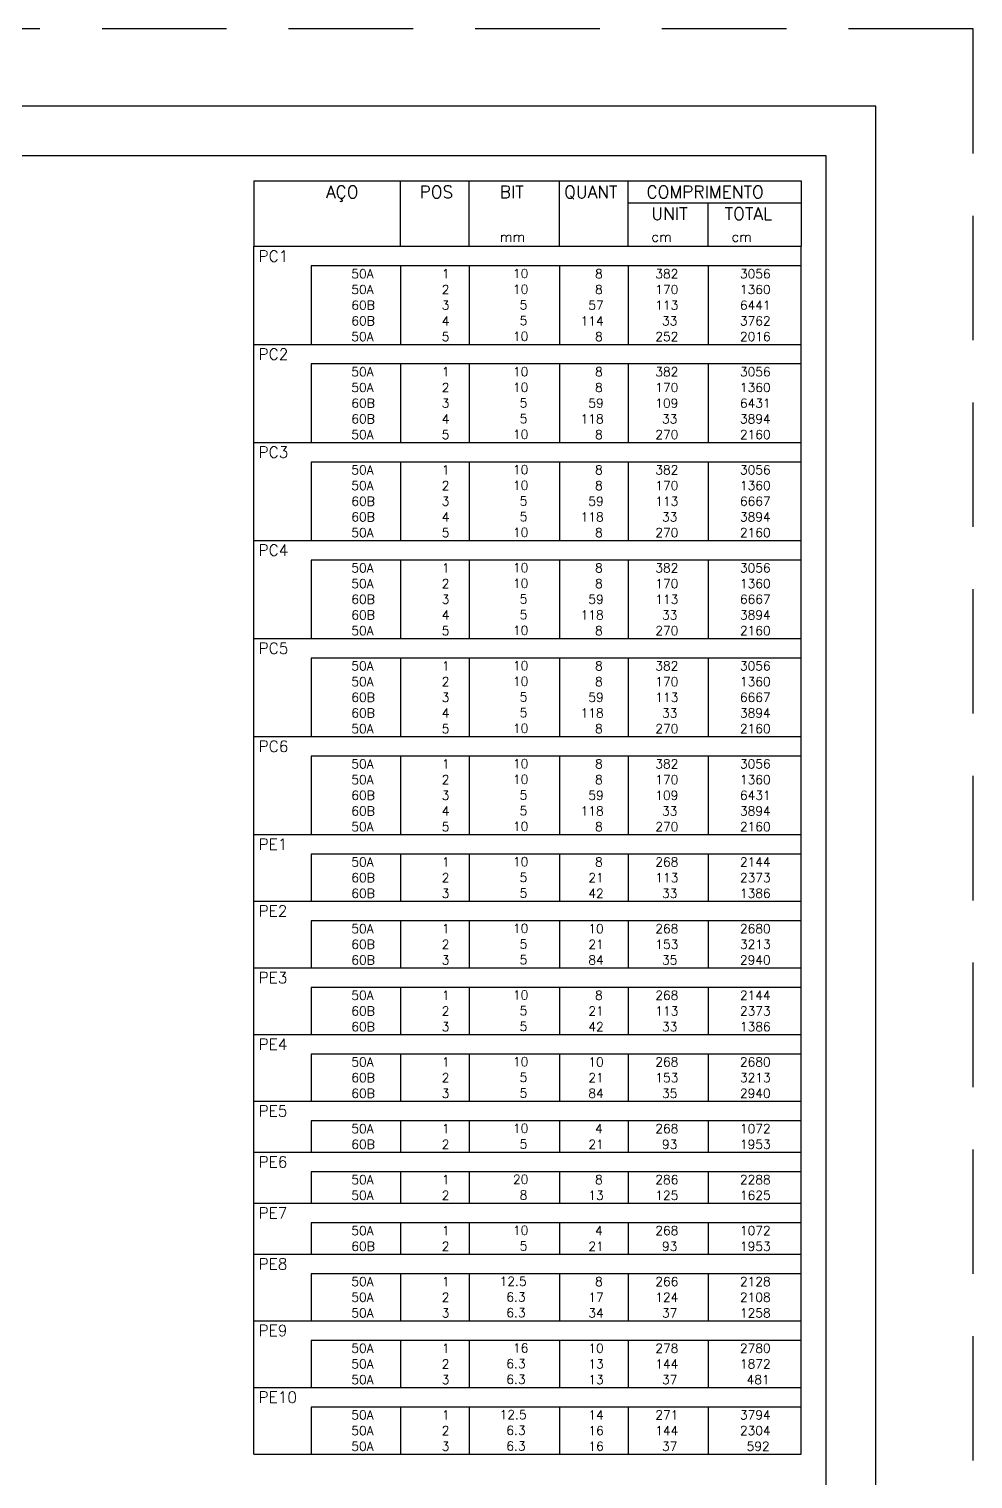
# Model space of a CAD drawing. Extents: x -1.9 to 86, y -1.2 to 61.3.
# Drawn here: x 67.08 to 86.05, y 32.19 to 61.31 of the extents above; entities that cross this region are included whole.
import ezdxf

# ---------------------------------------------------------------- set-up
doc = ezdxf.new("R2010")
doc.units = 0
doc.header["$MEASUREMENT"] = 0
doc.linetypes.add('HIDDEN', pattern=[0.375, 0.25, -0.125])
doc.layers.get('0').update_dxf_attribs({"linetype": 'CONTINUOUS'})
doc.layers.get('Defpoints').update_dxf_attribs({"linetype": 'CONTINUOUS'})
doc.layers.add('ARQ_FOLHA', color=7, linetype='CONTINUOUS')
doc.layers.add('PENA_02', color=2, linetype='CONTINUOUS')
doc.styles.get("Standard").update_dxf_attribs({"font": 'ROMANS.SHX'})

# ---------------------------------------------------------------- blocks, each defined once
blk = doc.blocks.new('FOLHA A1 - 841 X 594')
at = {"layer": 'ARQ_FOLHA', "color": 1}
for points in [[(-841, 0), (0, 0), (0, 594), (-841, 594)], [(-816, 10), (-10, 10), (-10, 584), (-816, 584)]]:
    blk.add_lwpolyline(points, close=True, dxfattribs=at)
at = {"layer": 'Defpoints', "color": 8, "linetype": 'HIDDEN', "ltscale": 100}
blk.add_lwpolyline([(-860.5, 609.5), (-860.5, -15.5), (19.5, -15.5), (19.5, 609.5)], close=True, dxfattribs=at)
blk = doc.blocks.new('*U23')
blk.add_blockref('FOLHA A1 - 841 X 594', (0, 0))

msp = doc.modelspace()

# ---------------------------------------------------------------- linework, layer by layer
at = {"layer": 'PENA_02', "linetype": 'Continuous'}
for p, q in [((71.6, 58.253), (71.6, 56.941)), ((71.6, 58.253), (82.6, 58.253)), ((74.55, 56.941), (74.55, 58.253)), ((75.93, 56.941), (75.93, 58.253)), ((77.74, 56.941), (77.74, 58.253)), ((79.12, 56.941), (79.12, 58.253)), ((82.6, 58.253), (82.6, 56.941)), ((79.12, 57.816), (82.6, 57.816)), ((80.73, 56.941), (80.73, 57.816)), ((71.6, 56.941), (82.6, 56.941)), ((71.6, 56.547), (71.6, 56.941)), ((71.6, 56.941), (82.6, 56.941)), ((82.6, 56.547), (82.6, 56.941)), ((71.6, 56.232), (71.6, 56.547)), ((82.6, 56.547), (72.75, 56.547)), ((72.75, 56.547), (72.75, 56.232)), ((74.55, 56.547), (74.55, 56.232)), ((75.93, 56.547), (75.93, 56.232)), ((77.74, 56.547), (77.74, 56.232)), ((79.12, 56.547), (79.12, 56.232)), ((80.73, 56.547), (80.73, 56.232)), ((82.6, 56.232), (82.6, 56.547)), ((71.6, 55.917), (71.6, 56.232)), ((72.75, 56.232), (72.75, 55.917)), ((74.55, 56.232), (74.55, 55.917)), ((75.93, 56.232), (75.93, 55.917)), ((77.74, 56.232), (77.74, 55.917)), ((79.12, 56.232), (79.12, 55.917)), ((80.73, 56.232), (80.73, 55.917)), ((82.6, 55.917), (82.6, 56.232)), ((71.6, 55.602), (71.6, 55.917)), ((72.75, 55.917), (72.75, 55.602)), ((74.55, 55.917), (74.55, 55.602)), ((75.93, 55.917), (75.93, 55.602)), ((77.74, 55.917), (77.74, 55.602)), ((79.12, 55.917), (79.12, 55.602)), ((80.73, 55.917), (80.73, 55.602)), ((82.6, 55.602), (82.6, 55.917)), ((71.6, 55.287), (71.6, 55.602)), ((72.75, 55.602), (72.75, 55.287)), ((74.55, 55.602), (74.55, 55.287)), ((75.93, 55.602), (75.93, 55.287)), ((77.74, 55.602), (77.74, 55.287)), ((79.12, 55.602), (79.12, 55.287)), ((80.73, 55.602), (80.73, 55.287)), ((82.6, 55.287), (82.6, 55.602)), ((71.6, 54.972), (71.6, 55.287)), ((72.75, 55.287), (72.75, 54.972)), ((74.55, 55.287), (74.55, 54.972)), ((75.93, 55.287), (75.93, 54.972)), ((77.74, 55.287), (77.74, 54.972)), ((79.12, 55.287), (79.12, 54.972)), ((80.73, 55.287), (80.73, 54.972)), ((82.6, 54.972), (82.6, 55.287)), ((71.6, 54.578), (71.6, 54.972)), ((71.6, 54.972), (82.6, 54.972)), ((82.6, 54.578), (82.6, 54.972)), ((71.6, 54.263), (71.6, 54.578)), ((82.6, 54.578), (72.75, 54.578)), ((72.75, 54.578), (72.75, 54.263)), ((74.55, 54.578), (74.55, 54.263)), ((75.93, 54.578), (75.93, 54.263)), ((77.74, 54.578), (77.74, 54.263)), ((79.12, 54.578), (79.12, 54.263)), ((80.73, 54.578), (80.73, 54.263)), ((82.6, 54.263), (82.6, 54.578)), ((71.6, 53.948), (71.6, 54.263)), ((72.75, 54.263), (72.75, 53.948)), ((74.55, 54.263), (74.55, 53.948)), ((75.93, 54.263), (75.93, 53.948)), ((77.74, 54.263), (77.74, 53.948)), ((79.12, 54.263), (79.12, 53.948)), ((80.73, 54.263), (80.73, 53.948)), ((82.6, 53.948), (82.6, 54.263)), ((71.6, 53.633), (71.6, 53.948)), ((72.75, 53.948), (72.75, 53.633)), ((74.55, 53.948), (74.55, 53.633)), ((75.93, 53.948), (75.93, 53.633)), ((77.74, 53.948), (77.74, 53.633)), ((79.12, 53.948), (79.12, 53.633)), ((80.73, 53.948), (80.73, 53.633)), ((82.6, 53.633), (82.6, 53.948)), ((71.6, 53.318), (71.6, 53.633)), ((72.75, 53.633), (72.75, 53.318)), ((74.55, 53.633), (74.55, 53.318)), ((75.93, 53.633), (75.93, 53.318)), ((77.74, 53.633), (77.74, 53.318)), ((79.12, 53.633), (79.12, 53.318)), ((80.73, 53.633), (80.73, 53.318)), ((82.6, 53.318), (82.6, 53.633)), ((71.6, 53.003), (71.6, 53.318)), ((72.75, 53.318), (72.75, 53.003)), ((74.55, 53.318), (74.55, 53.003)), ((75.93, 53.318), (75.93, 53.003)), ((77.74, 53.318), (77.74, 53.003)), ((79.12, 53.318), (79.12, 53.003)), ((80.73, 53.318), (80.73, 53.003)), ((82.6, 53.003), (82.6, 53.318)), ((71.6, 52.609), (71.6, 53.003)), ((71.6, 53.003), (82.6, 53.003)), ((82.6, 52.609), (82.6, 53.003)), ((71.6, 52.294), (71.6, 52.609)), ((82.6, 52.609), (72.75, 52.609)), ((72.75, 52.609), (72.75, 52.294)), ((74.55, 52.609), (74.55, 52.294)), ((75.93, 52.609), (75.93, 52.294)), ((77.74, 52.609), (77.74, 52.294)), ((79.12, 52.609), (79.12, 52.294)), ((80.73, 52.609), (80.73, 52.294)), ((82.6, 52.294), (82.6, 52.609)), ((71.6, 51.979), (71.6, 52.294)), ((72.75, 52.294), (72.75, 51.979)), ((74.55, 52.294), (74.55, 51.979)), ((75.93, 52.294), (75.93, 51.979)), ((77.74, 52.294), (77.74, 51.979)), ((79.12, 52.294), (79.12, 51.979)), ((80.73, 52.294), (80.73, 51.979)), ((82.6, 51.979), (82.6, 52.294)), ((71.6, 51.664), (71.6, 51.979)), ((72.75, 51.979), (72.75, 51.664)), ((74.55, 51.979), (74.55, 51.664)), ((75.93, 51.979), (75.93, 51.664)), ((77.74, 51.979), (77.74, 51.664)), ((79.12, 51.979), (79.12, 51.664)), ((80.73, 51.979), (80.73, 51.664)), ((82.6, 51.664), (82.6, 51.979)), ((71.6, 51.349), (71.6, 51.664)), ((72.75, 51.664), (72.75, 51.349)), ((74.55, 51.664), (74.55, 51.349)), ((75.93, 51.664), (75.93, 51.349)), ((77.74, 51.664), (77.74, 51.349)), ((79.12, 51.664), (79.12, 51.349)), ((80.73, 51.664), (80.73, 51.349)), ((82.6, 51.349), (82.6, 51.664)), ((71.6, 51.034), (71.6, 51.349)), ((72.75, 51.349), (72.75, 51.034)), ((74.55, 51.349), (74.55, 51.034)), ((75.93, 51.349), (75.93, 51.034)), ((77.74, 51.349), (77.74, 51.034)), ((79.12, 51.349), (79.12, 51.034)), ((80.73, 51.349), (80.73, 51.034)), ((82.6, 51.034), (82.6, 51.349)), ((71.6, 50.641), (71.6, 51.034)), ((71.6, 51.034), (82.6, 51.034)), ((82.6, 50.641), (82.6, 51.034)), ((71.6, 50.326), (71.6, 50.641)), ((82.6, 50.641), (72.75, 50.641)), ((72.75, 50.641), (72.75, 50.326)), ((74.55, 50.641), (74.55, 50.326)), ((75.93, 50.641), (75.93, 50.326)), ((77.74, 50.641), (77.74, 50.326)), ((79.12, 50.641), (79.12, 50.326)), ((80.73, 50.641), (80.73, 50.326)), ((82.6, 50.326), (82.6, 50.641)), ((71.6, 50.011), (71.6, 50.326)), ((72.75, 50.326), (72.75, 50.011)), ((74.55, 50.326), (74.55, 50.011)), ((75.93, 50.326), (75.93, 50.011)), ((77.74, 50.326), (77.74, 50.011)), ((79.12, 50.326), (79.12, 50.011)), ((80.73, 50.326), (80.73, 50.011)), ((82.6, 50.011), (82.6, 50.326)), ((71.6, 49.696), (71.6, 50.011)), ((72.75, 50.011), (72.75, 49.696)), ((74.55, 50.011), (74.55, 49.696)), ((75.93, 50.011), (75.93, 49.696)), ((77.74, 50.011), (77.74, 49.696)), ((79.12, 50.011), (79.12, 49.696)), ((80.73, 50.011), (80.73, 49.696)), ((82.6, 49.696), (82.6, 50.011)), ((71.6, 49.381), (71.6, 49.696)), ((72.75, 49.696), (72.75, 49.381)), ((74.55, 49.696), (74.55, 49.381)), ((75.93, 49.696), (75.93, 49.381)), ((77.74, 49.696), (77.74, 49.381)), ((79.12, 49.696), (79.12, 49.381)), ((80.73, 49.696), (80.73, 49.381)), ((82.6, 49.381), (82.6, 49.696)), ((71.6, 49.066), (71.6, 49.381)), ((72.75, 49.381), (72.75, 49.066)), ((74.55, 49.381), (74.55, 49.066)), ((75.93, 49.381), (75.93, 49.066)), ((77.74, 49.381), (77.74, 49.066)), ((79.12, 49.381), (79.12, 49.066)), ((80.73, 49.381), (80.73, 49.066)), ((82.6, 49.066), (82.6, 49.381)), ((71.6, 48.672), (71.6, 49.066)), ((71.6, 49.066), (82.6, 49.066)), ((82.6, 48.672), (82.6, 49.066)), ((71.6, 48.357), (71.6, 48.672)), ((82.6, 48.672), (72.75, 48.672)), ((72.75, 48.672), (72.75, 48.357)), ((74.55, 48.672), (74.55, 48.357)), ((75.93, 48.672), (75.93, 48.357)), ((77.74, 48.672), (77.74, 48.357)), ((79.12, 48.672), (79.12, 48.357)), ((80.73, 48.672), (80.73, 48.357)), ((82.6, 48.357), (82.6, 48.672)), ((71.6, 48.042), (71.6, 48.357)), ((72.75, 48.357), (72.75, 48.042)), ((74.55, 48.357), (74.55, 48.042)), ((75.93, 48.357), (75.93, 48.042)), ((77.74, 48.357), (77.74, 48.042)), ((79.12, 48.357), (79.12, 48.042)), ((80.73, 48.357), (80.73, 48.042)), ((82.6, 48.042), (82.6, 48.357)), ((71.6, 47.727), (71.6, 48.042)), ((72.75, 48.042), (72.75, 47.727)), ((74.55, 48.042), (74.55, 47.727)), ((75.93, 48.042), (75.93, 47.727)), ((77.74, 48.042), (77.74, 47.727)), ((79.12, 48.042), (79.12, 47.727)), ((80.73, 48.042), (80.73, 47.727)), ((82.6, 47.727), (82.6, 48.042)), ((71.6, 47.412), (71.6, 47.727)), ((72.75, 47.727), (72.75, 47.412)), ((74.55, 47.727), (74.55, 47.412)), ((75.93, 47.727), (75.93, 47.412)), ((77.74, 47.727), (77.74, 47.412)), ((79.12, 47.727), (79.12, 47.412)), ((80.73, 47.727), (80.73, 47.412)), ((82.6, 47.412), (82.6, 47.727)), ((71.6, 47.097), (71.6, 47.412)), ((72.75, 47.412), (72.75, 47.097)), ((74.55, 47.412), (74.55, 47.097)), ((75.93, 47.412), (75.93, 47.097)), ((77.74, 47.412), (77.74, 47.097)), ((79.12, 47.412), (79.12, 47.097)), ((80.73, 47.412), (80.73, 47.097)), ((82.6, 47.097), (82.6, 47.412)), ((71.6, 46.703), (71.6, 47.097)), ((71.6, 47.097), (82.6, 47.097)), ((82.6, 46.703), (82.6, 47.097)), ((71.6, 46.388), (71.6, 46.703)), ((82.6, 46.703), (72.75, 46.703)), ((72.75, 46.703), (72.75, 46.388)), ((74.55, 46.703), (74.55, 46.388)), ((75.93, 46.703), (75.93, 46.388)), ((77.74, 46.703), (77.74, 46.388)), ((79.12, 46.703), (79.12, 46.388)), ((80.73, 46.703), (80.73, 46.388)), ((82.6, 46.388), (82.6, 46.703)), ((71.6, 46.073), (71.6, 46.388)), ((72.75, 46.388), (72.75, 46.073)), ((74.55, 46.388), (74.55, 46.073)), ((75.93, 46.388), (75.93, 46.073)), ((77.74, 46.388), (77.74, 46.073)), ((79.12, 46.388), (79.12, 46.073)), ((80.73, 46.388), (80.73, 46.073)), ((82.6, 46.073), (82.6, 46.388)), ((71.6, 45.758), (71.6, 46.073)), ((72.75, 46.073), (72.75, 45.758)), ((74.55, 46.073), (74.55, 45.758)), ((75.93, 46.073), (75.93, 45.758)), ((77.74, 46.073), (77.74, 45.758)), ((79.12, 46.073), (79.12, 45.758)), ((80.73, 46.073), (80.73, 45.758)), ((82.6, 45.758), (82.6, 46.073)), ((71.6, 45.443), (71.6, 45.758)), ((72.75, 45.758), (72.75, 45.443)), ((74.55, 45.758), (74.55, 45.443)), ((75.93, 45.758), (75.93, 45.443)), ((77.74, 45.758), (77.74, 45.443)), ((79.12, 45.758), (79.12, 45.443)), ((80.73, 45.758), (80.73, 45.443)), ((82.6, 45.443), (82.6, 45.758)), ((71.6, 45.128), (71.6, 45.443)), ((72.75, 45.443), (72.75, 45.128)), ((74.55, 45.443), (74.55, 45.128)), ((75.93, 45.443), (75.93, 45.128)), ((77.74, 45.443), (77.74, 45.128)), ((79.12, 45.443), (79.12, 45.128)), ((80.73, 45.443), (80.73, 45.128)), ((82.6, 45.128), (82.6, 45.443)), ((71.6, 44.734), (71.6, 45.128)), ((71.6, 45.128), (82.6, 45.128)), ((82.6, 44.734), (82.6, 45.128)), ((71.6, 44.419), (71.6, 44.734)), ((82.6, 44.734), (72.75, 44.734)), ((72.75, 44.734), (72.75, 44.419)), ((74.55, 44.734), (74.55, 44.419)), ((75.93, 44.734), (75.93, 44.419)), ((77.74, 44.734), (77.74, 44.419)), ((79.12, 44.734), (79.12, 44.419)), ((80.73, 44.734), (80.73, 44.419)), ((82.6, 44.419), (82.6, 44.734)), ((71.6, 44.104), (71.6, 44.419)), ((72.75, 44.419), (72.75, 44.104)), ((74.55, 44.419), (74.55, 44.104)), ((75.93, 44.419), (75.93, 44.104)), ((77.74, 44.419), (77.74, 44.104)), ((79.12, 44.419), (79.12, 44.104)), ((80.73, 44.419), (80.73, 44.104)), ((82.6, 44.104), (82.6, 44.419)), ((71.6, 43.789), (71.6, 44.104)), ((72.75, 44.104), (72.75, 43.789)), ((74.55, 44.104), (74.55, 43.789)), ((75.93, 44.104), (75.93, 43.789)), ((77.74, 44.104), (77.74, 43.789)), ((79.12, 44.104), (79.12, 43.789)), ((80.73, 44.104), (80.73, 43.789)), ((82.6, 43.789), (82.6, 44.104)), ((71.6, 43.396), (71.6, 43.789)), ((71.6, 43.789), (82.6, 43.789)), ((82.6, 43.396), (82.6, 43.789)), ((71.6, 43.081), (71.6, 43.396)), ((82.6, 43.396), (72.75, 43.396)), ((72.75, 43.396), (72.75, 43.081)), ((74.55, 43.396), (74.55, 43.081)), ((75.93, 43.396), (75.93, 43.081)), ((77.74, 43.396), (77.74, 43.081)), ((79.12, 43.396), (79.12, 43.081)), ((80.73, 43.396), (80.73, 43.081)), ((82.6, 43.081), (82.6, 43.396)), ((71.6, 42.766), (71.6, 43.081)), ((72.75, 43.081), (72.75, 42.766)), ((74.55, 43.081), (74.55, 42.766)), ((75.93, 43.081), (75.93, 42.766)), ((77.74, 43.081), (77.74, 42.766)), ((79.12, 43.081), (79.12, 42.766)), ((80.73, 43.081), (80.73, 42.766)), ((82.6, 42.766), (82.6, 43.081)), ((71.6, 42.451), (71.6, 42.766)), ((72.75, 42.766), (72.75, 42.451)), ((74.55, 42.766), (74.55, 42.451)), ((75.93, 42.766), (75.93, 42.451)), ((77.74, 42.766), (77.74, 42.451)), ((79.12, 42.766), (79.12, 42.451)), ((80.73, 42.766), (80.73, 42.451)), ((82.6, 42.451), (82.6, 42.766)), ((71.6, 42.057), (71.6, 42.451)), ((71.6, 42.451), (82.6, 42.451)), ((82.6, 42.057), (82.6, 42.451)), ((71.6, 41.742), (71.6, 42.057)), ((82.6, 42.057), (72.75, 42.057)), ((72.75, 42.057), (72.75, 41.742)), ((74.55, 42.057), (74.55, 41.742)), ((75.93, 42.057), (75.93, 41.742)), ((77.74, 42.057), (77.74, 41.742)), ((79.12, 42.057), (79.12, 41.742)), ((80.73, 42.057), (80.73, 41.742)), ((82.6, 41.742), (82.6, 42.057)), ((71.6, 41.427), (71.6, 41.742)), ((72.75, 41.742), (72.75, 41.427)), ((74.55, 41.742), (74.55, 41.427)), ((75.93, 41.742), (75.93, 41.427)), ((77.74, 41.742), (77.74, 41.427)), ((79.12, 41.742), (79.12, 41.427)), ((80.73, 41.742), (80.73, 41.427)), ((82.6, 41.427), (82.6, 41.742)), ((71.6, 41.112), (71.6, 41.427)), ((72.75, 41.427), (72.75, 41.112)), ((74.55, 41.427), (74.55, 41.112)), ((75.93, 41.427), (75.93, 41.112)), ((77.74, 41.427), (77.74, 41.112)), ((79.12, 41.427), (79.12, 41.112)), ((80.73, 41.427), (80.73, 41.112)), ((82.6, 41.112), (82.6, 41.427)), ((71.6, 40.718), (71.6, 41.112)), ((71.6, 41.112), (82.6, 41.112)), ((82.6, 40.718), (82.6, 41.112)), ((71.6, 40.403), (71.6, 40.718)), ((82.6, 40.718), (72.75, 40.718)), ((72.75, 40.718), (72.75, 40.403)), ((74.55, 40.718), (74.55, 40.403)), ((75.93, 40.718), (75.93, 40.403)), ((77.74, 40.718), (77.74, 40.403)), ((79.12, 40.718), (79.12, 40.403)), ((80.73, 40.718), (80.73, 40.403)), ((82.6, 40.403), (82.6, 40.718)), ((71.6, 40.088), (71.6, 40.403)), ((72.75, 40.403), (72.75, 40.088)), ((74.55, 40.403), (74.55, 40.088)), ((75.93, 40.403), (75.93, 40.088)), ((77.74, 40.403), (77.74, 40.088)), ((79.12, 40.403), (79.12, 40.088)), ((80.73, 40.403), (80.73, 40.088)), ((82.6, 40.088), (82.6, 40.403)), ((71.6, 39.773), (71.6, 40.088)), ((72.75, 40.088), (72.75, 39.773)), ((74.55, 40.088), (74.55, 39.773)), ((75.93, 40.088), (75.93, 39.773)), ((77.74, 40.088), (77.74, 39.773)), ((79.12, 40.088), (79.12, 39.773)), ((80.73, 40.088), (80.73, 39.773)), ((82.6, 39.773), (82.6, 40.088)), ((71.6, 39.379), (71.6, 39.773)), ((71.6, 39.773), (82.6, 39.773)), ((82.6, 39.379), (82.6, 39.773)), ((71.6, 39.064), (71.6, 39.379)), ((82.6, 39.379), (72.75, 39.379)), ((72.75, 39.379), (72.75, 39.064)), ((74.55, 39.379), (74.55, 39.064)), ((75.93, 39.379), (75.93, 39.064)), ((77.74, 39.379), (77.74, 39.064)), ((79.12, 39.379), (79.12, 39.064)), ((80.73, 39.379), (80.73, 39.064)), ((82.6, 39.064), (82.6, 39.379)), ((71.6, 38.749), (71.6, 39.064)), ((72.75, 39.064), (72.75, 38.749)), ((74.55, 39.064), (74.55, 38.749)), ((75.93, 39.064), (75.93, 38.749)), ((77.74, 39.064), (77.74, 38.749)), ((79.12, 39.064), (79.12, 38.749)), ((80.73, 39.064), (80.73, 38.749)), ((82.6, 38.749), (82.6, 39.064)), ((71.6, 38.356), (71.6, 38.749)), ((71.6, 38.749), (82.6, 38.749)), ((82.6, 38.356), (82.6, 38.749)), ((71.6, 38.041), (71.6, 38.356)), ((82.6, 38.356), (72.75, 38.356)), ((72.75, 38.356), (72.75, 38.041)), ((74.55, 38.356), (74.55, 38.041)), ((75.93, 38.356), (75.93, 38.041)), ((77.74, 38.356), (77.74, 38.041)), ((79.12, 38.356), (79.12, 38.041)), ((80.73, 38.356), (80.73, 38.041)), ((82.6, 38.041), (82.6, 38.356)), ((71.6, 37.726), (71.6, 38.041)), ((72.75, 38.041), (72.75, 37.726)), ((74.55, 38.041), (74.55, 37.726)), ((75.93, 38.041), (75.93, 37.726)), ((77.74, 38.041), (77.74, 37.726)), ((79.12, 38.041), (79.12, 37.726)), ((80.73, 38.041), (80.73, 37.726)), ((82.6, 37.726), (82.6, 38.041)), ((71.6, 37.332), (71.6, 37.726)), ((71.6, 37.726), (82.6, 37.726)), ((82.6, 37.332), (82.6, 37.726)), ((71.6, 37.017), (71.6, 37.332)), ((82.6, 37.332), (72.75, 37.332)), ((72.75, 37.332), (72.75, 37.017)), ((74.55, 37.332), (74.55, 37.017)), ((75.93, 37.332), (75.93, 37.017)), ((77.74, 37.332), (77.74, 37.017)), ((79.12, 37.332), (79.12, 37.017)), ((80.73, 37.332), (80.73, 37.017)), ((82.6, 37.017), (82.6, 37.332)), ((71.6, 36.702), (71.6, 37.017)), ((72.75, 37.017), (72.75, 36.702)), ((74.55, 37.017), (74.55, 36.702)), ((75.93, 37.017), (75.93, 36.702)), ((77.74, 37.017), (77.74, 36.702)), ((79.12, 37.017), (79.12, 36.702)), ((80.73, 37.017), (80.73, 36.702)), ((82.6, 36.702), (82.6, 37.017)), ((71.6, 36.308), (71.6, 36.702)), ((71.6, 36.702), (82.6, 36.702)), ((82.6, 36.308), (82.6, 36.702)), ((71.6, 35.993), (71.6, 36.308)), ((82.6, 36.308), (72.75, 36.308)), ((72.75, 36.308), (72.75, 35.993)), ((74.55, 36.308), (74.55, 35.993)), ((75.93, 36.308), (75.93, 35.993)), ((77.74, 36.308), (77.74, 35.993)), ((79.12, 36.308), (79.12, 35.993)), ((80.73, 36.308), (80.73, 35.993)), ((82.6, 35.993), (82.6, 36.308)), ((71.6, 35.678), (71.6, 35.993)), ((72.75, 35.993), (72.75, 35.678)), ((74.55, 35.993), (74.55, 35.678)), ((75.93, 35.993), (75.93, 35.678)), ((77.74, 35.993), (77.74, 35.678)), ((79.12, 35.993), (79.12, 35.678)), ((80.73, 35.993), (80.73, 35.678)), ((82.6, 35.678), (82.6, 35.993)), ((71.6, 35.363), (71.6, 35.678)), ((72.75, 35.678), (72.75, 35.363)), ((74.55, 35.678), (74.55, 35.363)), ((75.93, 35.678), (75.93, 35.363)), ((77.74, 35.678), (77.74, 35.363)), ((79.12, 35.678), (79.12, 35.363)), ((80.73, 35.678), (80.73, 35.363)), ((82.6, 35.363), (82.6, 35.678)), ((71.6, 34.969), (71.6, 35.363)), ((71.6, 35.363), (82.6, 35.363)), ((82.6, 34.969), (82.6, 35.363)), ((71.6, 34.654), (71.6, 34.969)), ((82.6, 34.969), (72.75, 34.969)), ((72.75, 34.969), (72.75, 34.654)), ((74.55, 34.969), (74.55, 34.654)), ((75.93, 34.969), (75.93, 34.654)), ((77.74, 34.969), (77.74, 34.654)), ((79.12, 34.969), (79.12, 34.654)), ((80.73, 34.969), (80.73, 34.654)), ((82.6, 34.654), (82.6, 34.969)), ((71.6, 34.339), (71.6, 34.654)), ((72.75, 34.654), (72.75, 34.339)), ((74.55, 34.654), (74.55, 34.339)), ((75.93, 34.654), (75.93, 34.339)), ((77.74, 34.654), (77.74, 34.339)), ((79.12, 34.654), (79.12, 34.339)), ((80.73, 34.654), (80.73, 34.339)), ((82.6, 34.339), (82.6, 34.654)), ((71.6, 34.024), (71.6, 34.339)), ((72.75, 34.339), (72.75, 34.024)), ((74.55, 34.339), (74.55, 34.024)), ((75.93, 34.339), (75.93, 34.024)), ((77.74, 34.339), (77.74, 34.024)), ((79.12, 34.339), (79.12, 34.024)), ((80.73, 34.339), (80.73, 34.024)), ((82.6, 34.024), (82.6, 34.339)), ((71.6, 33.631), (71.6, 34.024)), ((71.6, 34.024), (82.6, 34.024)), ((82.6, 33.631), (82.6, 34.024)), ((71.6, 33.316), (71.6, 33.631)), ((82.6, 33.631), (72.75, 33.631)), ((72.75, 33.631), (72.75, 33.316)), ((74.55, 33.631), (74.55, 33.316)), ((75.93, 33.631), (75.93, 33.316)), ((77.74, 33.631), (77.74, 33.316)), ((79.12, 33.631), (79.12, 33.316)), ((80.73, 33.631), (80.73, 33.316)), ((82.6, 33.316), (82.6, 33.631)), ((71.6, 33.001), (71.6, 33.316)), ((72.75, 33.316), (72.75, 33.001)), ((74.55, 33.316), (74.55, 33.001)), ((75.93, 33.316), (75.93, 33.001)), ((77.74, 33.316), (77.74, 33.001)), ((79.12, 33.316), (79.12, 33.001)), ((80.73, 33.316), (80.73, 33.001)), ((82.6, 33.001), (82.6, 33.316)), ((71.6, 32.686), (71.6, 33.001)), ((72.75, 33.001), (72.75, 32.686)), ((74.55, 33.001), (74.55, 32.686)), ((75.93, 33.001), (75.93, 32.686)), ((77.74, 33.001), (77.74, 32.686)), ((79.12, 33.001), (79.12, 32.686)), ((80.73, 33.001), (80.73, 32.686)), ((82.6, 32.686), (82.6, 33.001)), ((71.6, 32.686), (82.6, 32.686))]:
    msp.add_line(p, q, dxfattribs=at)

# ---------------------------------------------------------------- block references
at = {"xscale": 0.09999999999999938, "yscale": 0.09999999999999938, "zscale": 0.09999999999999938}
msp.add_blockref('*U23', (84.1, 0.356), dxfattribs=at)

# ---------------------------------------------------------------- texts
at = {"layer": 'PENA_02', "linetype": 'Continuous'}
for s, height, p in [('AÇO', 0.25, (73.05, 57.909)), ('POS', 0.25, (74.93, 57.909)), ('BIT', 0.25, (76.54, 57.909)), ('QUANT', 0.25, (77.836, 57.909)), ('COMPRIMENTO', 0.25, (79.489, 57.909)), ('UNIT', 0.25, (79.587, 57.472)), ('TOTAL', 0.25, (81.059, 57.472)), ('mm', 0.2, (76.54, 57.034)), ('cm', 0.2, (79.587, 57.034)), ('cm', 0.2, (81.197, 57.034)), ('PC1', 0.225, (71.696, 56.631)), ('     50A', 0.18, (72.89, 56.299)), ('  1', 0.18, (75.13, 56.299)), ('     10', 0.18, (76.137, 56.305)), ('    8', 0.18, (77.92, 56.299)), ('    382', 0.18, (79.13, 56.299)), ('   3056', 0.18, (80.964, 56.299)), ('     50A', 0.18, (72.89, 55.984)), ('  2', 0.18, (75.13, 55.984)), ('     10', 0.18, (76.137, 55.99)), ('    8', 0.18, (77.92, 55.984)), ('    170', 0.18, (79.13, 55.984)), ('   1360', 0.18, (80.964, 55.984)), ('     60B', 0.18, (72.89, 55.669)), ('  3', 0.18, (75.13, 55.669)), ('      5', 0.18, (76.137, 55.675)), ('   57', 0.18, (77.92, 55.669)), ('    113', 0.18, (79.13, 55.669)), ('   6441', 0.18, (80.964, 55.669)), ('     60B', 0.18, (72.89, 55.354)), ('  4', 0.18, (75.13, 55.354)), ('      5', 0.18, (76.137, 55.36)), ('  114', 0.18, (77.92, 55.354)), ('     33', 0.18, (79.13, 55.354)), ('   3762', 0.18, (80.964, 55.354)), ('     50A', 0.18, (72.89, 55.039)), ('  5', 0.18, (75.13, 55.039)), ('     10', 0.18, (76.137, 55.045)), ('    8', 0.18, (77.92, 55.039)), ('    252', 0.18, (79.13, 55.039)), ('   2016', 0.18, (80.964, 55.039)), ('PC2', 0.225, (71.696, 54.662)), ('     50A', 0.18, (72.89, 54.331)), ('  1', 0.18, (75.13, 54.331)), ('     10', 0.18, (76.137, 54.336)), ('    8', 0.18, (77.92, 54.331)), ('    382', 0.18, (79.13, 54.331)), ('   3056', 0.18, (80.964, 54.331)), ('     50A', 0.18, (72.89, 54.016)), ('  2', 0.18, (75.13, 54.016)), ('     10', 0.18, (76.137, 54.021)), ('    8', 0.18, (77.92, 54.016)), ('    170', 0.18, (79.13, 54.016)), ('   1360', 0.18, (80.964, 54.016)), ('     60B', 0.18, (72.89, 53.701)), ('  3', 0.18, (75.13, 53.701)), ('      5', 0.18, (76.137, 53.706)), ('   59', 0.18, (77.92, 53.701)), ('    109', 0.18, (79.13, 53.701)), ('   6431', 0.18, (80.964, 53.701)), ('     60B', 0.18, (72.89, 53.386)), ('  4', 0.18, (75.13, 53.386)), ('      5', 0.18, (76.137, 53.391)), ('  118', 0.18, (77.92, 53.386)), ('     33', 0.18, (79.13, 53.386)), ('   3894', 0.18, (80.964, 53.386)), ('     50A', 0.18, (72.89, 53.071)), ('  5', 0.18, (75.13, 53.071)), ('     10', 0.18, (76.137, 53.076)), ('    8', 0.18, (77.92, 53.071)), ('    270', 0.18, (79.13, 53.071)), ('   2160', 0.18, (80.964, 53.071)), ('PC3', 0.225, (71.696, 52.694)), ('     50A', 0.18, (72.89, 52.362)), ('  1', 0.18, (75.13, 52.362)), ('     10', 0.18, (76.137, 52.367)), ('    8', 0.18, (77.92, 52.362)), ('    382', 0.18, (79.13, 52.362)), ('   3056', 0.18, (80.964, 52.362)), ('     50A', 0.18, (72.89, 52.047)), ('  2', 0.18, (75.13, 52.047)), ('     10', 0.18, (76.137, 52.052)), ('    8', 0.18, (77.92, 52.047)), ('    170', 0.18, (79.13, 52.047)), ('   1360', 0.18, (80.964, 52.047)), ('     60B', 0.18, (72.89, 51.732)), ('  3', 0.18, (75.13, 51.732)), ('      5', 0.18, (76.137, 51.737)), ('   59', 0.18, (77.92, 51.732)), ('    113', 0.18, (79.13, 51.732)), ('   6667', 0.18, (80.964, 51.732)), ('     60B', 0.18, (72.89, 51.417)), ('  4', 0.18, (75.13, 51.417)), ('      5', 0.18, (76.137, 51.422)), ('  118', 0.18, (77.92, 51.417)), ('     33', 0.18, (79.13, 51.417)), ('   3894', 0.18, (80.964, 51.417)), ('     50A', 0.18, (72.89, 51.102)), ('  5', 0.18, (75.13, 51.102)), ('     10', 0.18, (76.137, 51.107)), ('    8', 0.18, (77.92, 51.102)), ('    270', 0.18, (79.13, 51.102)), ('   2160', 0.18, (80.964, 51.102)), ('PC4', 0.225, (71.696, 50.725)), ('     50A', 0.18, (72.89, 50.393)), ('  1', 0.18, (75.13, 50.393)), ('     10', 0.18, (76.137, 50.398)), ('    8', 0.18, (77.92, 50.393)), ('    382', 0.18, (79.13, 50.393)), ('   3056', 0.18, (80.964, 50.393)), ('     50A', 0.18, (72.89, 50.078)), ('  2', 0.18, (75.13, 50.078)), ('     10', 0.18, (76.137, 50.083)), ('    8', 0.18, (77.92, 50.078)), ('    170', 0.18, (79.13, 50.078)), ('   1360', 0.18, (80.964, 50.078)), ('     60B', 0.18, (72.89, 49.763)), ('  3', 0.18, (75.13, 49.763)), ('      5', 0.18, (76.137, 49.768)), ('   59', 0.18, (77.92, 49.763)), ('    113', 0.18, (79.13, 49.763)), ('   6667', 0.18, (80.964, 49.763)), ('     60B', 0.18, (72.89, 49.448)), ('  4', 0.18, (75.13, 49.448)), ('      5', 0.18, (76.137, 49.453)), ('  118', 0.18, (77.92, 49.448)), ('     33', 0.18, (79.13, 49.448)), ('   3894', 0.18, (80.964, 49.448)), ('     50A', 0.18, (72.89, 49.133)), ('  5', 0.18, (75.13, 49.133)), ('     10', 0.18, (76.137, 49.138)), ('    8', 0.18, (77.92, 49.133)), ('    270', 0.18, (79.13, 49.133)), ('   2160', 0.18, (80.964, 49.133)), ('PC5', 0.225, (71.696, 48.756)), ('     50A', 0.18, (72.89, 48.424)), ('  1', 0.18, (75.13, 48.424)), ('     10', 0.18, (76.137, 48.43)), ('    8', 0.18, (77.92, 48.424)), ('    382', 0.18, (79.13, 48.424)), ('   3056', 0.18, (80.964, 48.424)), ('     50A', 0.18, (72.89, 48.109)), ('  2', 0.18, (75.13, 48.109)), ('     10', 0.18, (76.137, 48.115)), ('    8', 0.18, (77.92, 48.109)), ('    170', 0.18, (79.13, 48.109)), ('   1360', 0.18, (80.964, 48.109)), ('     60B', 0.18, (72.89, 47.794)), ('  3', 0.18, (75.13, 47.794)), ('      5', 0.18, (76.137, 47.8)), ('   59', 0.18, (77.92, 47.794)), ('    113', 0.18, (79.13, 47.794)), ('   6667', 0.18, (80.964, 47.794)), ('     60B', 0.18, (72.89, 47.479)), ('  4', 0.18, (75.13, 47.479)), ('      5', 0.18, (76.137, 47.485)), ('  118', 0.18, (77.92, 47.479)), ('     33', 0.18, (79.13, 47.479)), ('   3894', 0.18, (80.964, 47.479)), ('     50A', 0.18, (72.89, 47.164)), ('  5', 0.18, (75.13, 47.164)), ('     10', 0.18, (76.137, 47.17)), ('    8', 0.18, (77.92, 47.164)), ('    270', 0.18, (79.13, 47.164)), ('   2160', 0.18, (80.964, 47.164)), ('PC6', 0.225, (71.696, 46.787)), ('     50A', 0.18, (72.89, 46.456)), ('  1', 0.18, (75.13, 46.456)), ('     10', 0.18, (76.137, 46.461)), ('    8', 0.18, (77.92, 46.456)), ('    382', 0.18, (79.13, 46.456)), ('   3056', 0.18, (80.964, 46.456)), ('     50A', 0.18, (72.89, 46.141)), ('  2', 0.18, (75.13, 46.141)), ('     10', 0.18, (76.137, 46.146)), ('    8', 0.18, (77.92, 46.141)), ('    170', 0.18, (79.13, 46.141)), ('   1360', 0.18, (80.964, 46.141)), ('      5', 0.18, (76.137, 45.831)), ('     60B', 0.18, (72.89, 45.826)), ('  3', 0.18, (75.13, 45.826)), ('   59', 0.18, (77.92, 45.826)), ('    109', 0.18, (79.13, 45.826)), ('   6431', 0.18, (80.964, 45.826)), ('     60B', 0.18, (72.89, 45.511)), ('  4', 0.18, (75.13, 45.511)), ('      5', 0.18, (76.137, 45.516)), ('  118', 0.18, (77.92, 45.511)), ('     33', 0.18, (79.13, 45.511)), ('   3894', 0.18, (80.964, 45.511)), ('     50A', 0.18, (72.89, 45.196)), ('  5', 0.18, (75.13, 45.196)), ('     10', 0.18, (76.137, 45.201)), ('    8', 0.18, (77.92, 45.196)), ('    270', 0.18, (79.13, 45.196)), ('   2160', 0.18, (80.964, 45.196)), ('PE1', 0.225, (71.696, 44.819)), ('     50A', 0.18, (72.89, 44.487)), ('  1', 0.18, (75.13, 44.487)), ('     10', 0.18, (76.137, 44.492)), ('    8', 0.18, (77.92, 44.487)), ('    268', 0.18, (79.13, 44.487)), ('   2144', 0.18, (80.964, 44.487)), ('     60B', 0.18, (72.89, 44.172)), ('  2', 0.18, (75.13, 44.172)), ('      5', 0.18, (76.137, 44.177)), ('   21', 0.18, (77.92, 44.172)), ('    113', 0.18, (79.13, 44.172)), ('   2373', 0.18, (80.964, 44.172)), ('     60B', 0.18, (72.89, 43.857)), ('  3', 0.18, (75.13, 43.857)), ('      5', 0.18, (76.137, 43.862)), ('   42', 0.18, (77.92, 43.857)), ('     33', 0.18, (79.13, 43.857)), ('   1386', 0.18, (80.964, 43.857)), ('PE2', 0.225, (71.696, 43.48)), ('     50A', 0.18, (72.89, 43.148)), ('  1', 0.18, (75.13, 43.148)), ('     10', 0.18, (76.137, 43.153)), ('   10', 0.18, (77.92, 43.148)), ('    268', 0.18, (79.13, 43.148)), ('   2680', 0.18, (80.964, 43.148)), ('     60B', 0.18, (72.89, 42.833)), ('  2', 0.18, (75.13, 42.833)), ('      5', 0.18, (76.137, 42.838)), ('   21', 0.18, (77.92, 42.833)), ('    153', 0.18, (79.13, 42.833)), ('   3213', 0.18, (80.964, 42.833)), ('     60B', 0.18, (72.89, 42.518)), ('  3', 0.18, (75.13, 42.518)), ('      5', 0.18, (76.137, 42.523)), ('   84', 0.18, (77.92, 42.518)), ('     35', 0.18, (79.13, 42.518)), ('   2940', 0.18, (80.964, 42.518)), ('PE3', 0.225, (71.696, 42.141)), ('     50A', 0.18, (72.89, 41.809)), ('  1', 0.18, (75.13, 41.809)), ('     10', 0.18, (76.137, 41.815)), ('    8', 0.18, (77.92, 41.809)), ('    268', 0.18, (79.13, 41.809)), ('   2144', 0.18, (80.964, 41.809)), ('     60B', 0.18, (72.89, 41.494)), ('  2', 0.18, (75.13, 41.494)), ('      5', 0.18, (76.137, 41.5)), ('   21', 0.18, (77.92, 41.494)), ('    113', 0.18, (79.13, 41.494)), ('   2373', 0.18, (80.964, 41.494)), ('     60B', 0.18, (72.89, 41.179)), ('  3', 0.18, (75.13, 41.179)), ('      5', 0.18, (76.137, 41.185)), ('   42', 0.18, (77.92, 41.179)), ('     33', 0.18, (79.13, 41.179)), ('   1386', 0.18, (80.964, 41.179)), ('PE4', 0.225, (71.696, 40.802)), ('     50A', 0.18, (72.89, 40.471)), ('  1', 0.18, (75.13, 40.471)), ('     10', 0.18, (76.137, 40.476)), ('   10', 0.18, (77.92, 40.471)), ('    268', 0.18, (79.13, 40.471)), ('   2680', 0.18, (80.964, 40.471)), ('     60B', 0.18, (72.89, 40.156)), ('  2', 0.18, (75.13, 40.156)), ('      5', 0.18, (76.137, 40.161)), ('   21', 0.18, (77.92, 40.156)), ('    153', 0.18, (79.13, 40.156)), ('   3213', 0.18, (80.964, 40.156)), ('     60B', 0.18, (72.89, 39.841)), ('  3', 0.18, (75.13, 39.841)), ('      5', 0.18, (76.137, 39.846)), ('   84', 0.18, (77.92, 39.841)), ('     35', 0.18, (79.13, 39.841)), ('   2940', 0.18, (80.964, 39.841)), ('PE5', 0.225, (71.696, 39.464)), ('     10', 0.18, (76.137, 39.137)), ('     50A', 0.18, (72.89, 39.132)), ('  1', 0.18, (75.13, 39.132)), ('    4', 0.18, (77.92, 39.132)), ('    268', 0.18, (79.13, 39.132)), ('   1072', 0.18, (80.964, 39.132)), ('     60B', 0.18, (72.89, 38.817)), ('  2', 0.18, (75.13, 38.817)), ('      5', 0.18, (76.137, 38.822)), ('   21', 0.18, (77.92, 38.817)), ('     93', 0.18, (79.13, 38.817)), ('   1953', 0.18, (80.964, 38.817)), ('PE6', 0.225, (71.696, 38.44)), ('     50A', 0.18, (72.89, 38.108)), ('  1', 0.18, (75.13, 38.108)), ('     20', 0.18, (76.137, 38.113)), ('    8', 0.18, (77.92, 38.108)), ('    286', 0.18, (79.13, 38.108)), ('   2288', 0.18, (80.964, 38.108)), ('     50A', 0.18, (72.89, 37.793)), ('  2', 0.18, (75.13, 37.793)), ('      8', 0.18, (76.137, 37.798)), ('   13', 0.18, (77.92, 37.793)), ('    125', 0.18, (79.13, 37.793)), ('   1625', 0.18, (80.964, 37.793)), ('PE7', 0.225, (71.696, 37.416)), ('     50A', 0.18, (72.89, 37.084)), ('  1', 0.18, (75.13, 37.084)), ('     10', 0.18, (76.137, 37.09)), ('    4', 0.18, (77.92, 37.084)), ('    268', 0.18, (79.13, 37.084)), ('   1072', 0.18, (80.964, 37.084)), ('     60B', 0.18, (72.89, 36.769)), ('  2', 0.18, (75.13, 36.769)), ('      5', 0.18, (76.137, 36.775)), ('   21', 0.18, (77.92, 36.769)), ('     93', 0.18, (79.13, 36.769)), ('   1953', 0.18, (80.964, 36.769)), ('PE8', 0.225, (71.696, 36.392)), ('     50A', 0.18, (72.89, 36.061)), ('  1', 0.18, (75.13, 36.061)), ('   12.5', 0.18, (76.137, 36.066)), ('    8', 0.18, (77.92, 36.061)), ('    266', 0.18, (79.13, 36.061)), ('   2128', 0.18, (80.964, 36.061)), ('     50A', 0.18, (72.89, 35.746)), ('  2', 0.18, (75.13, 35.746)), ('    6.3', 0.18, (76.137, 35.751)), ('   17', 0.18, (77.92, 35.746)), ('    124', 0.18, (79.13, 35.746)), ('   2108', 0.18, (80.964, 35.746)), ('     50A', 0.18, (72.89, 35.431)), ('  3', 0.18, (75.13, 35.431)), ('    6.3', 0.18, (76.137, 35.436)), ('   34', 0.18, (77.92, 35.431)), ('     37', 0.18, (79.13, 35.431)), ('   1258', 0.18, (80.964, 35.431)), ('PE9', 0.225, (71.696, 35.054)), ('     50A', 0.18, (72.89, 34.722)), ('  1', 0.18, (75.13, 34.722)), ('     16', 0.18, (76.137, 34.727)), ('   10', 0.18, (77.92, 34.722)), ('    278', 0.18, (79.13, 34.722)), ('   2780', 0.18, (80.964, 34.722)), ('     50A', 0.18, (72.89, 34.407)), ('  2', 0.18, (75.13, 34.407)), ('    6.3', 0.18, (76.137, 34.412)), ('   13', 0.18, (77.92, 34.407)), ('    144', 0.18, (79.13, 34.407)), ('   1872', 0.18, (80.964, 34.407)), ('     50A', 0.18, (72.89, 34.092)), ('  3', 0.18, (75.13, 34.092)), ('    6.3', 0.18, (76.137, 34.097)), ('   13', 0.18, (77.92, 34.092)), ('     37', 0.18, (79.13, 34.092)), ('    481', 0.18, (80.964, 34.092)), ('PE10', 0.225, (71.696, 33.715)), ('     50A', 0.18, (72.89, 33.383)), ('  1', 0.18, (75.13, 33.383)), ('   12.5', 0.18, (76.137, 33.388)), ('   14', 0.18, (77.92, 33.383)), ('    271', 0.18, (79.13, 33.383)), ('   3794', 0.18, (80.964, 33.383)), ('     50A', 0.18, (72.89, 33.068)), ('  2', 0.18, (75.13, 33.068)), ('    6.3', 0.18, (76.137, 33.073)), ('   16', 0.18, (77.92, 33.068)), ('    144', 0.18, (79.13, 33.068)), ('   2304', 0.18, (80.964, 33.068)), ('     50A', 0.18, (72.89, 32.753)), ('  3', 0.18, (75.13, 32.753)), ('    6.3', 0.18, (76.137, 32.758)), ('   16', 0.18, (77.92, 32.753)), ('     37', 0.18, (79.13, 32.753)), ('    592', 0.18, (80.964, 32.753))]:
    msp.add_text(s, height=height, dxfattribs=at).set_placement(p)

doc.saveas('drawing.dxf')
